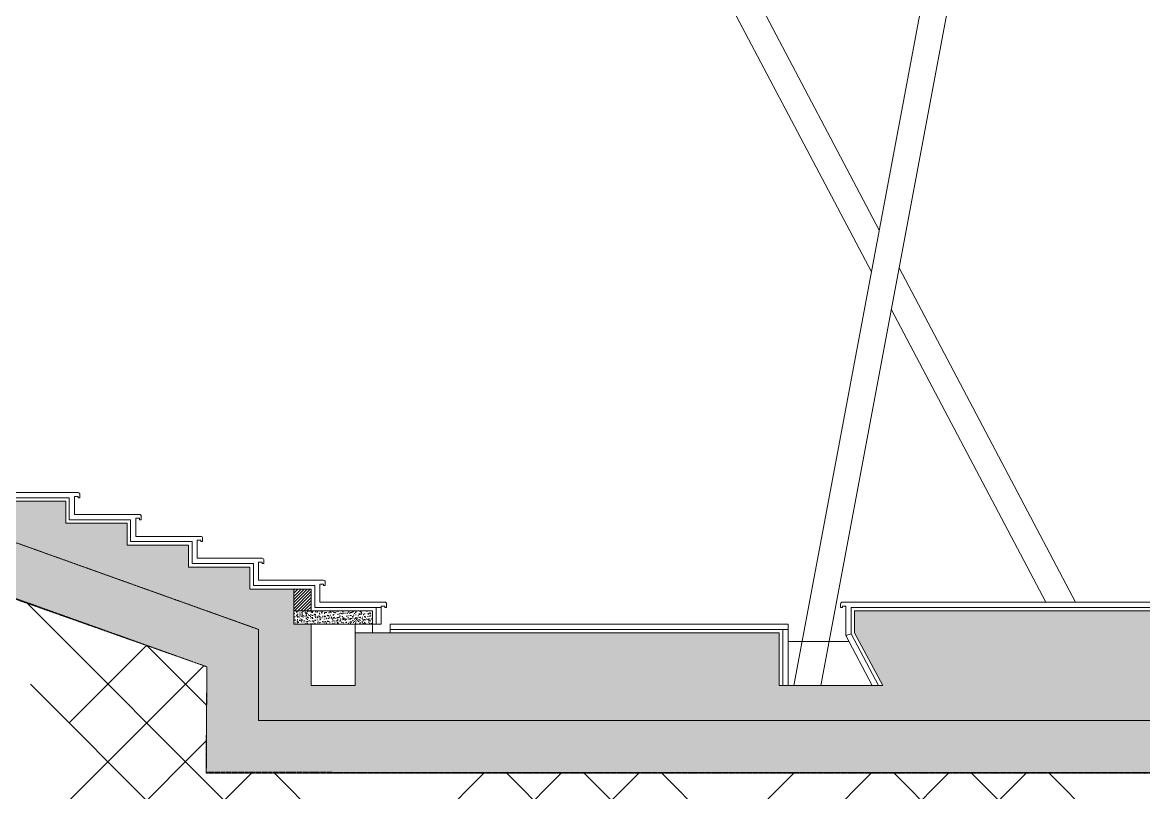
# Model space of a CAD drawing. Header units: millimetres. Extents: x 930469 to 1523124, y -120375 to 411163.
# Drawn here: x 1420550 to 1426946, y -12264 to -7874 of the extents above; entities that cross this region are included whole.
import ezdxf

# ---------------------------------------------------------------- set-up
doc = ezdxf.new("R2010")
doc.units = ezdxf.units.MM
doc.linetypes.add('CENTER', pattern=[3, 1.5, -0.5, 0.5, -0.5])
for name, color, linetype, lineweight in [('$1$KT-Hatch', 8, 'Continuous', 0), ('A-DIM', 8, 'Continuous', 0), ('A-HATCH', 8, 'Continuous', 0), ('A-HOAN THIEN KHAC', 8, 'Continuous', 0), ('A-NET THAY', 8, 'Continuous', 0), ('A-TRUC', 8, 'CENTER', 0), ('A_COT VACH', 8, 'Continuous', 0), ('A_hoan thien', 8, 'Continuous', 0), ('COT VACH', 8, 'Continuous', 0)]:
    doc.layers.add(name, color=color, linetype=linetype, lineweight=lineweight)

# ---------------------------------------------------------------- blocks, each defined once
blk = doc.blocks.new('fgholol')
at = {"layer": 'A-NET THAY', "ltscale": 3}
for p, q in [((1043361.5, 29751.6), (1042256.8, 31843.6)), ((1043406, 29988.7), (1042434.9, 31827.7)), ((1044525.5, 27868.6), (1043518.6, 29775.4)), ((1044355.9, 27868.6), (1043474.1, 29538.4))]:
    blk.add_line(p, q, dxfattribs=at)
for points in [[(1042919.2, 27393.6), (1043753.4, 31840.9)], [(1043071.8, 27393.6), (1043900.8, 31813.2)]]:
    blk.add_lwpolyline(points, dxfattribs=at)

msp = doc.modelspace()

# ---------------------------------------------------------------- hatches: boundary and pattern name
at = {"layer": '$1$KT-Hatch', "ltscale": 3}
h = msp.add_hatch(dxfattribs=at)
h.set_pattern_fill('HOUND', color=256, scale=5000, angle=45)
h.set_pattern_definition([(45, (382032.3, -39047.4), (662.91261, 1104.85435), [5000, -2500]), (135, (382032.3, -39047.4), (662.91261, -1104.85435), [5000, -2500])])
h.paths.add_polyline_path([(1480617.7, -8783.8), (1479387.7, -8783.8), (1463043.1, -8783.8), (1449201.7, -8354.3), (1443069.2, -8353.8), (1441841.2, -8366.4), (1437837.7, -9777.6), (1437837.7, -9991.2), (1435641.7, -9991.2), (1431233, -11547.2), (1431237.7, -12153.8), (1421597.7, -12153.8), (1421602.5, -11547.2), (1417193.8, -9991.2), (1414997.7, -9991.2), (1414997.7, -9727.6), (1410995.8, -8317.2), (1409767.1, -8317.2), (1406566.5, -8303.8), (1401787.1, -8283.8), (1396217.7, -8283.8), (1396217.7, -13223), (1480617.7, -13223)])
at = {"layer": 'A-HATCH', "ltscale": 3}
h = msp.add_hatch(dxfattribs=at)
h.set_pattern_fill('CHAU-01', color=256, scale=40, pattern_type=2)
h.set_pattern_definition([(50, (382032.3, -48053.48), (286.904073, -25.100854), [30, -330]), (355, (382032.3, -48053.48), (-55.50053, 300.87685), [24, -264]), (100.4514, (382056.2, -48055.57), (231.40375, 275.77582), [25.496076, -280.456845]), (46.1842, (382032.3, -47973.48), (426.89642, -66.2076), [45, -495]), (96.6356, (382067.87, -47979), (373.86508, 389.64715), [38.24412, -420.6852]), (351.1842, (382032.3, -47973.48), (373.86478, 389.64744), [36, -396]), (21, (382072.3, -47993.48), (238.76282, -161.047556), [30, -330]), (326, (382072.3, -47993.48), (97.32613, 290.06002), [24, -264]), (71.4514, (382092.2, -48006.9), (336.08905, 129.0122), [25.496076, -280.456845]), (37.5, (382032.3, -48053.48), (4.863942, 133.157542), [0, -260.8, 0, -268, 0, -265]), (7.5, (382032.3, -48053.48), (105.227815, 157.764685), [0, -152.8, 0, -254.8, 0, -101]), (327.5, (381943.1, -48053.48), (213.528974, -9.021949), [0, -100, 0, -312, 0, -414]), (317.5, (381903.1, -48053.48), (233.274468, 40.041993), [0, -130, 0, -207.2, 0, -294]), (45, (382032.3, -48053.48), (-120.208153, 120.208153), []), (45, (382032.3, -48004.48), (-120.208153, 120.208153), [])])
h.paths.add_polyline_path([(1427537.7, -11353.8), (1427537.7, -11228.8), (1425297.7, -11228.8), (1425297.7, -11353.8), (1425457.7, -11653.8), (1424867.7, -11653.8), (1424867.7, -11353.8), (1422447.7, -11353.8), (1422447.7, -11653.8), (1422197.7, -11653.8), (1422197.7, -11303.8), (1422097.7, -11303.8), (1422097.7, -11103.8), (1421847.7, -11103.8), (1421847.7, -10978.8), (1421497.7, -10978.8), (1421497.7, -10853.8), (1421147.7, -10853.8), (1421147.7, -10728.8), (1420797.7, -10728.8), (1420797.7, -10603.8), (1420447.7, -10603.8), (1420447.7, -10478.8), (1420097.7, -10478.8), (1420097.7, -10353.8), (1419747.7, -10353.8), (1419747.7, -10228.8), (1419397.7, -10228.8), (1419397.7, -10103.8), (1419047.7, -10103.8), (1419047.7, -9978.8), (1418697.7, -9978.8), (1418697.7, -9853.8), (1418347.7, -9853.8), (1418347.7, -9728.8), (1417997.7, -9728.8), (1417997.7, -9603.8), (1417647.7, -9603.8), (1417647.7, -9478.8), (1417297.7, -9478.8), (1417297.7, -9353.8), (1415297.7, -9353.8), (1415297.7, -9228.8), (1414947.7, -9228.8), (1414947.7, -9103.8), (1414597.7, -9103.8), (1414597.7, -8978.8), (1414247.7, -8978.8), (1414247.7, -8853.8), (1413897.7, -8853.8), (1413897.7, -8728.8), (1413547.7, -8728.8), (1413547.7, -8603.8), (1413197.7, -8603.8), (1413197.7, -8478.8), (1412847.7, -8478.8), (1412847.7, -8353.8), (1412497.7, -8353.8), (1412497.7, -8228.8), (1412147.7, -8228.8), (1412147.7, -8103.8), (1411797.7, -8103.8), (1411797.7, -7978.8), (1411447.7, -7978.8), (1411447.7, -7853.8), (1411097.7, -7853.8), (1411097.7, -7728.8), (1410747.7, -7728.8), (1410747.7, -7603.8), (1410467.7, -7603.8), (1410267.7, -7603.8), (1410067.7, -7603.8), (1410067.7, -8317.2), (1410747.7, -8317.2), (1410747.7, -7941.2), (1415297.7, -9566.2), (1415297.7, -9691.2), (1417297.7, -9691.2), (1421897.7, -11334.1), (1421897.7, -11853.8), (1426417.7, -11853.8), (1430937.7, -11853.8), (1430937.7, -11334.1), (1435537.7, -9691.2), (1437537.7, -9691.2), (1437537.7, -9566.2), (1442087.7, -7941.2), (1442087.7, -8360.4), (1442767.7, -8360.4), (1442767.7, -7603.8), (1442567.7, -7603.8), (1442367.7, -7603.8), (1442087.7, -7603.8), (1442087.7, -7728.8), (1441737.7, -7728.8), (1441737.7, -7853.8), (1441387.7, -7853.8), (1441387.7, -7978.8), (1441037.7, -7978.8), (1441037.7, -8103.8), (1440687.7, -8103.8), (1440687.7, -8228.8), (1440337.7, -8228.8), (1440337.7, -8353.8), (1439987.7, -8353.8), (1439987.7, -8478.8), (1439637.7, -8478.8), (1439637.7, -8603.8), (1439287.7, -8603.8), (1439287.7, -8728.8), (1438937.7, -8728.8), (1438937.7, -8853.8), (1438587.7, -8853.8), (1438587.7, -8978.8), (1438237.7, -8978.8), (1438237.7, -9103.8), (1437887.7, -9103.8), (1437887.7, -9228.8), (1437537.7, -9228.8), (1437537.7, -9353.8), (1435537.7, -9353.8), (1435537.7, -9478.8), (1435187.7, -9478.8), (1435187.7, -9603.8), (1434837.7, -9603.8), (1434837.7, -9728.8), (1434487.7, -9728.8), (1434487.7, -9853.8), (1434137.7, -9853.8), (1434137.7, -9978.8), (1433787.7, -9978.8), (1433787.7, -10103.8), (1433437.7, -10103.8), (1433437.7, -10228.8), (1433087.7, -10228.8), (1433087.7, -10353.8), (1432737.7, -10353.8), (1432737.7, -10478.8), (1432387.7, -10478.8), (1432387.7, -10603.8), (1432037.7, -10603.8), (1432037.7, -10728.8), (1431687.7, -10728.8), (1431687.7, -10853.8), (1431337.7, -10853.8), (1431337.7, -10978.8), (1430987.7, -10978.8), (1430987.7, -11103.8), (1430737.7, -11103.8), (1430737.7, -11303.8), (1430637.7, -11303.8), (1430637.7, -11653.8), (1430387.7, -11653.8), (1430387.7, -11353.8), (1427967.7, -11353.8), (1427967.7, -11653.8), (1427377.7, -11653.8)])
h = msp.add_hatch(dxfattribs=at)
h.set_pattern_fill('DOTS', color=256, scale=1000)
h.set_pattern_definition([(0, (382032.295, -39047.4), (31.25, 62.5), [0, -62.5])])
h.paths.add_polyline_path([(1480617.7, -8783.8), (1479387.7, -8783.8), (1463047.7, -8783.8), (1449206.4, -8354.3), (1443067.7, -8353.8), (1441787.7, -8366.9), (1437837.7, -9777.6), (1437837.7, -9991.2), (1435589.7, -9991.2), (1431233, -11547.2), (1431235.8, -12151.5), (1421599.3, -12148.7), (1421602.5, -11547.2), (1417245.8, -9991.2), (1414997.7, -9991.2), (1414997.7, -9727.6), (1411047.7, -8317.2), (1409767.7, -8317.2), (1406567.7, -8303.8), (1401787.7, -8283.8), (1396217.7, -8283.8), (1396217.7, -7903.8), (1397917.7, -7903.8), (1397917.7, -8063.8), (1397747.7, -8063.8), (1397747.7, -8163.8), (1398337.7, -8163.8), (1398337.7, -8063.8), (1398187.7, -8063.8), (1398187.7, -7703.8), (1398747.7, -7703.8), (1398747.7, -7883.8), (1398647.7, -7883.8), (1398647.7, -7983.8), (1401487.7, -7983.8), (1401487.7, -7883.8), (1401387.7, -7883.8), (1401387.7, -7753.8), (1406867.7, -7753.8), (1406867.7, -8003.8), (1407367.7, -8003.8), (1407367.7, -7753.8), (1410067.7, -7753.8), (1410067.7, -8103.8), (1410747.7, -8103.8), (1410747.7, -7941.2), (1415297.7, -9566.2), (1415297.7, -9691.2), (1417297.7, -9691.2), (1421897.7, -11334.1), (1421897.7, -11853.8), (1430937.7, -11853.8), (1430937.7, -11334.1), (1435537.7, -9691.2), (1437537.7, -9691.2), (1437537.7, -9566.2), (1442087.7, -7941.2), (1442087.7, -8103.8), (1442767.7, -8103.8), (1442767.7, -7753.8), (1445467.7, -7753.8), (1445467.7, -8003.8), (1445967.7, -8003.8), (1445967.7, -7753.8), (1449216.5, -7753.8), (1463446.9, -7993.4), (1463447.7, -8103.8), (1463347.7, -8103.8), (1463347.7, -8186.8), (1473867.7, -8183.8), (1473867.7, -8303.8), (1473767.7, -8303.8), (1473767.7, -8403.8), (1474187.7, -8403.8), (1474187.7, -8303.8), (1474087.7, -8303.8), (1474087.7, -8123.8), (1475447.7, -8123.8), (1475447.7, -8213.8), (1475447.7, -8303.8), (1475347.7, -8303.8), (1475347.7, -8403.8), (1478187.7, -8403.8), (1478187.7, -8383.8), (1478087.7, -8383.8), (1478087.7, -8203.8), (1478647.7, -8203.8), (1478647.7, -8563.8), (1478497.7, -8563.8), (1478497.7, -8663.8), (1479087.7, -8663.8), (1479087.7, -8563.8), (1478917.7, -8563.8), (1478917.7, -8403.8), (1480617.7, -8403.8)])
h = msp.add_hatch(dxfattribs=at)
h.set_pattern_fill('ANSI31', color=256, scale=100)
h.set_pattern_definition([(45, (382032.295, -184598.672), (-8.83883476, 8.83883476), [])])
h.paths.add_polyline_path([(1422197.7, -11228.8), (1422097.7, -11228.8), (1422097.7, -11103.8), (1422197.7, -11103.8)])
h = msp.add_hatch(dxfattribs=at)
h.set_pattern_fill('AR-CONC', color=256, scale=5)
h.set_pattern_definition([(50, (382032.295, -184598.672), (35.8630091, -3.13760675), [3.75, -41.25]), (355, (382032.295, -184598.672), (-6.9375667, 37.6096067), [3, -33]), (100.4514, (382035.284, -184598.933), (28.9254691, 34.4719771), [3.1870095, -35.0571056]), (46.1842, (382032.295, -184588.67), (53.3620524, -8.2759507), [5.625, -61.875]), (96.6356, (382036.74, -184589.36), (46.7331353, 48.7058935), [4.7805144, -52.58565]), (351.1842, (382032.295, -184588.67), (46.7330973, 48.70593), [4.5, -49.5]), (21, (382037.295, -184591.172), (29.8453526, -20.1309445), [3.75, -41.25]), (326, (382037.295, -184591.172), (12.1657666, 36.2575023), [3, -33]), (71.4514, (382039.782, -184592.85), (42.0111314, 16.1265248), [3.1870095, -35.0571056]), (37.5, (382032.295, -184598.672), (0.60799277, 16.64469269), [0, -32.6, 0, -33.5, 0, -33.125]), (7.5, (382032.295, -184598.672), (13.15347687, 19.7205856), [0, -19.1, 0, -31.85, 0, -12.625]), (327.5, (382021.145, -184598.672), (26.69112181, -1.12774359), [0, -12.5, 0, -39, 0, -51.75]), (317.5, (382016.145, -184598.672), (29.15930847, 5.0052491), [0, -16.25, 0, -25.9, 0, -36.75])])
h.paths.add_polyline_path([(1422547.7, -11303.8), (1422097.7, -11303.8), (1422097.7, -11228.8), (1422547.7, -11228.8)])

# ---------------------------------------------------------------- linework, layer by layer
at = {"layer": 'A-DIM', "ltscale": 3}
msp.add_lwpolyline([(1424917.7, -11403.8), (1425266.1, -11403.8)], dxfattribs=at)
at = {"layer": 'A-HOAN THIEN KHAC', "ltscale": 3}
for points in [[(1422197.7, -11228.8), (1422097.7, -11228.8), (1422097.7, -11103.8), (1422197.7, -11103.8)], [(1422547.7, -11303.8), (1422097.7, -11303.8), (1422097.7, -11228.8), (1422547.7, -11228.8)]]:
    msp.add_lwpolyline(points, close=True, dxfattribs=at)
at = {"layer": 'A-NET THAY', "ltscale": 3}
msp.add_lwpolyline([(1422547.7, -11353.8), (1422447.7, -11353.8), (1422447.7, -11303.8), (1422547.7, -11303.8)], close=True, dxfattribs=at)
at = {"layer": 'A-TRUC', "ltscale": 3}
for points in [[(1410067.7, -8103.8), (1410747.7, -8103.8), (1410747.7, -7941.2), (1415297.7, -9566.2), (1415297.7, -9691.2), (1417297.7, -9691.2), (1421897.7, -11334.1), (1421897.7, -11853.8), (1430937.7, -11853.8), (1430937.7, -11334.1), (1435537.7, -9691.2), (1437537.7, -9691.2), (1437537.7, -9566.2), (1442087.7, -7941.2), (1442087.7, -8103.8), (1442767.7, -8103.8), (1442767.7, -7753.8), (1445467.7, -7753.8), (1445467.7, -8003.8), (1445967.7, -8003.8), (1445967.7, -7753.8), (1449216.5, -7753.8), (1463446.9, -7993.4)], [(1463047.7, -8783.8), (1449206.4, -8354.3), (1443067.7, -8353.8), (1441787.7, -8366.9), (1437837.7, -9777.6), (1437837.7, -9991.2), (1435589.7, -9991.2), (1431233, -11547.2), (1431235.8, -12151.5), (1421599.3, -12148.7), (1421602.5, -11547.2), (1417245.8, -9991.2), (1414997.7, -9991.2), (1414997.7, -9727.6), (1411047.7, -8317.2), (1409767.7, -8317.2)]]:
    msp.add_lwpolyline(points, dxfattribs=at)
msp.add_lwpolyline([(1480617.7, -8783.8), (1479387.7, -8783.8), (1463043.1, -8783.8), (1449201.7, -8354.3), (1443069.2, -8353.8), (1441841.2, -8366.4), (1437837.7, -9777.6), (1437837.7, -9991.2), (1435641.7, -9991.2), (1431233, -11547.2), (1431237.7, -12153.8), (1421597.7, -12153.8), (1421602.5, -11547.2), (1417193.8, -9991.2), (1414997.7, -9991.2), (1414997.7, -9727.6), (1410995.8, -8317.2), (1409767.1, -8317.2), (1406566.5, -8303.8), (1401787.1, -8283.8), (1396217.7, -8283.8), (1396217.7, -13223), (1480617.7, -13223)], close=True, dxfattribs=at)
at = {"layer": 'A_COT VACH', "ltscale": 3}
for points in [[(1410067.7, -8317.2), (1410747.7, -8317.2), (1410747.7, -7941.2), (1415297.7, -9566.2), (1415297.7, -9691.2), (1417297.7, -9691.2), (1421897.7, -11334.1), (1421897.7, -11853.8), (1426417.7, -11853.8), (1430937.7, -11853.8), (1430937.7, -11334.1), (1435537.7, -9691.2)], [(1427537.7, -11353.8), (1427537.7, -11228.8), (1425297.7, -11228.8), (1425297.7, -11353.8), (1425457.7, -11653.8), (1424867.7, -11653.8), (1424867.7, -11353.8), (1422447.7, -11353.8), (1422447.7, -11653.8), (1422197.7, -11653.8), (1422197.7, -11303.8), (1422097.7, -11303.8), (1422097.7, -11103.8), (1421847.7, -11103.8), (1421847.7, -10978.8), (1421497.7, -10978.8), (1421497.7, -10853.8), (1421147.7, -10853.8), (1421147.7, -10728.8), (1420797.7, -10728.8), (1420797.7, -10603.8), (1420447.7, -10603.8)]]:
    msp.add_lwpolyline(points, dxfattribs=at)
at = {"layer": 'A_hoan thien', "ltscale": 3}
for points in [[(1420467.7, -10583.8), (1420817.7, -10583.8), (1420817.7, -10708.8), (1421167.7, -10708.8), (1421167.7, -10833.8), (1421517.7, -10833.8), (1421517.7, -10958.8), (1421867.7, -10958.8), (1421867.7, -11083.8), (1422217.7, -11083.8), (1422217.7, -11208.8), (1422567.7, -11208.8), (1422567.7, -11303.8), (1422597.7, -11303.8), (1422597.7, -11200.8), (1422617.7, -11200.8), (1422617.7, -11208.8), (1422627.7, -11208.8), (1422627.7, -11188.8, 0.414214), (1422617.7, -11178.8), (1422247.7, -11178.8), (1422247.7, -11075.8), (1422267.7, -11075.8), (1422267.7, -11083.8), (1422277.7, -11083.8), (1422277.7, -11063.8, 0.414214), (1422267.7, -11053.8), (1421897.7, -11053.8), (1421897.7, -10950.8), (1421917.7, -10950.8), (1421917.7, -10958.8), (1421927.7, -10958.8), (1421927.7, -10938.8, 0.414214), (1421917.7, -10928.8), (1421547.7, -10928.8), (1421547.7, -10825.8), (1421567.7, -10825.8), (1421567.7, -10833.8), (1421577.7, -10833.8), (1421577.7, -10813.8, 0.414214), (1421567.7, -10803.8), (1421197.7, -10803.8), (1421197.7, -10700.8)], [(1421197.7, -10700.8), (1421217.7, -10700.8), (1421217.7, -10708.8), (1421227.7, -10708.8), (1421227.7, -10688.8, 0.414214), (1421217.7, -10678.8), (1420847.7, -10678.8), (1420847.7, -10575.8), (1420867.7, -10575.8), (1420867.7, -10583.8), (1420877.7, -10583.8), (1420877.7, -10563.8, 0.414214), (1420867.7, -10553.8), (1420497.7, -10553.8)], [(1427437.8, -11653.8), (1427587.7, -11369), (1427587.7, -11200.8), (1427607.7, -11200.8), (1427607.7, -11208.8), (1427617.7, -11208.8), (1427617.7, -11188.8, 0.414214), (1427607.7, -11178.8), (1425227.7, -11178.8, 0.414214), (1425217.7, -11188.8), (1425217.7, -11208.8), (1425227.7, -11208.8), (1425227.7, -11200.8), (1425247.7, -11200.8), (1425247.7, -11369), (1425397.6, -11653.8)]]:
    msp.add_lwpolyline(points, format="xyb", dxfattribs=at)
for points in [[(1422247.7, -11053.8), (1422247.7, -11053.8)], [(1422647.7, -11333.8), (1424917.7, -11333.8), (1424917.7, -11303.8), (1422647.7, -11303.8)], [(1424887.7, -11333.8), (1424917.7, -11333.8), (1424917.7, -11653.8), (1424887.7, -11653.8)]]:
    msp.add_lwpolyline(points, close=True, dxfattribs=at)
for points in [[(1422567.7, -11208.8), (1422597.7, -11208.8)], [(1425433.7, -11653.8), (1425277.7, -11359.9), (1425277.7, -11208.8), (1427557.7, -11208.8), (1427557.7, -11359.9), (1427401.8, -11653.8)], [(1422567.7, -11303.8), (1422547.7, -11303.8)], [(1422647.7, -11333.8), (1422647.7, -11353.8)], [(1425247.7, -11369), (1425277.7, -11359.9)]]:
    msp.add_lwpolyline(points, dxfattribs=at)

# ---------------------------------------------------------------- block references
at = {"layer": 'COT VACH'}
msp.add_blockref('fgholol', (382032.3, -39047.4), dxfattribs=at)

doc.saveas('drawing.dxf')
